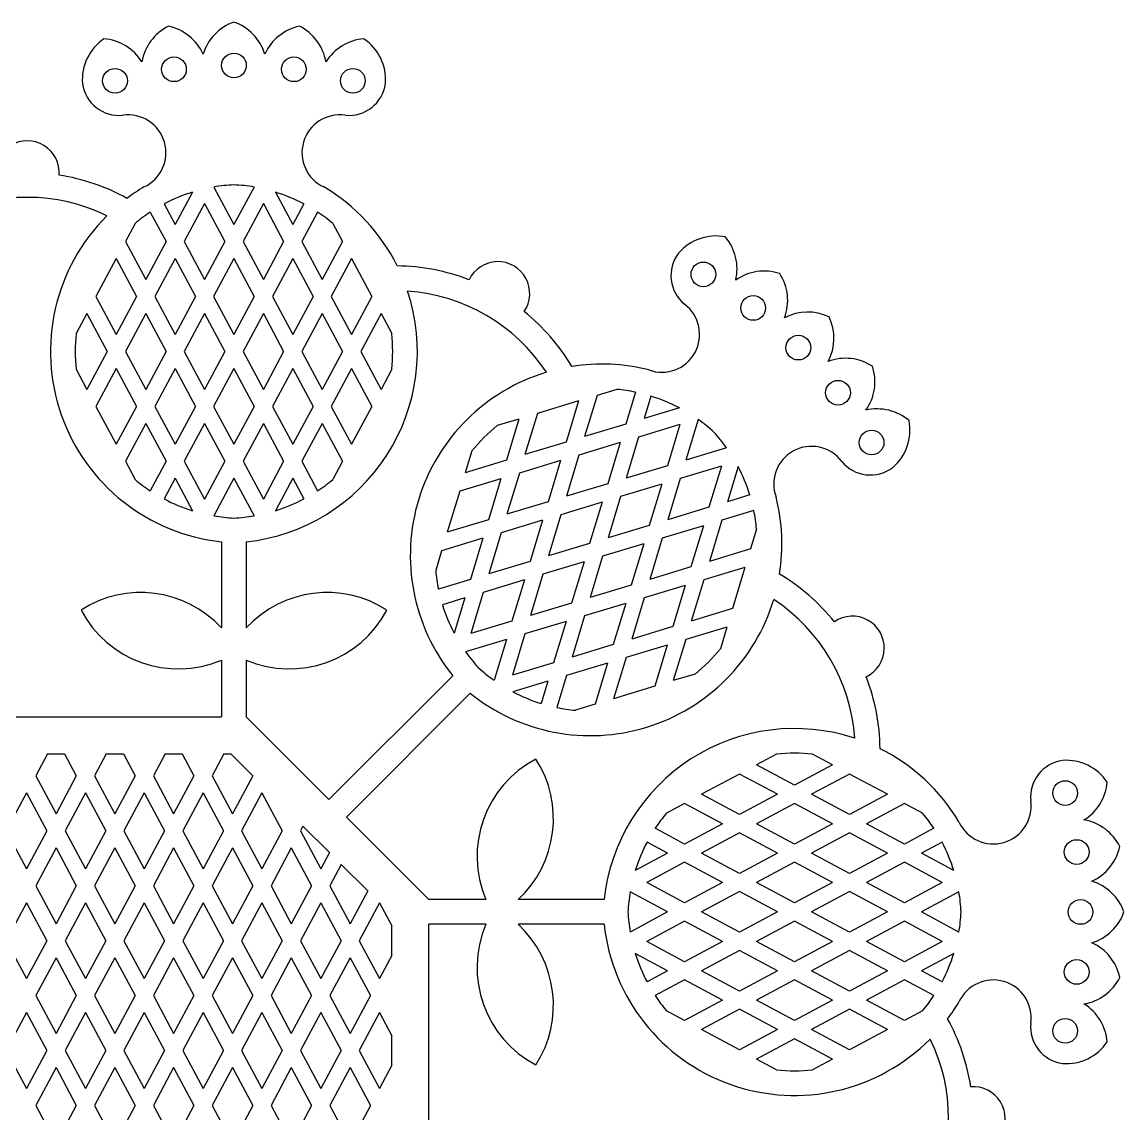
# Model space of a CAD drawing. Extents: x 130 to 830, y -237 to -14.
# Drawn here: x 251.7 to 340.9, y -108.1 to -19.7 of the extents above; entities that cross this region are included whole.
import ezdxf

# ---------------------------------------------------------------- set-up
doc = ezdxf.new("R2010")
doc.units = 0
doc.layers.get('0').update_dxf_attribs({"linetype": 'CONTINUOUS'})

msp = doc.modelspace()

# ---------------------------------------------------------------- linework, layer by layer
for p, q in [((265.500971, -33.479703), (264.096534, -36.10266)), ((267.233842, -33.064296), (268.860705, -36.10266)), ((270.487568, -33.064296), (268.860705, -36.10266)), ((272.220439, -33.479703), (273.624876, -36.10266)), ((263.202979, -34.433838), (264.096534, -36.10266)), ((266.47862, -34.407866), (264.833846, -37.47968)), ((266.47862, -34.407866), (268.123393, -37.47968)), ((271.242791, -34.407866), (269.598017, -37.47968)), ((271.242791, -34.407866), (272.887564, -37.47968)), ((274.518431, -34.433838), (273.624876, -36.10266)), ((262.082947, -35.096082), (263.359222, -37.47968)), ((275.638463, -35.096082), (274.362188, -37.47968)), ((260.859738, -36.004143), (260.069675, -37.47968)), ((276.861673, -36.004143), (277.651735, -37.47968)), ((260.069675, -37.47968), (261.714449, -40.551494)), ((263.359222, -37.47968), (261.714449, -40.551494)), ((264.833846, -37.47968), (266.47862, -40.551494)), ((268.123393, -37.47968), (266.47862, -40.551494)), ((269.598017, -37.47968), (271.242791, -40.551494)), ((272.887564, -37.47968), (271.242791, -40.551494)), ((274.362188, -37.47968), (276.006962, -40.551494)), ((277.651735, -37.47968), (276.006962, -40.551494)), ((259.332363, -38.8567), (257.68759, -41.928514)), ((259.332363, -38.8567), (260.977136, -41.928514)), ((264.096534, -38.8567), (262.451761, -41.928514)), ((264.096534, -38.8567), (265.741307, -41.928514)), ((268.860705, -38.8567), (267.215932, -41.928514)), ((268.860705, -38.8567), (270.505478, -41.928514)), ((273.624876, -38.8567), (271.980103, -41.928514)), ((273.624876, -38.8567), (275.269649, -41.928514)), ((278.389047, -38.8567), (276.744274, -41.928514)), ((278.389047, -38.8567), (280.03382, -41.928514)), ((257.68759, -41.928514), (259.332363, -45.000328)), ((260.977136, -41.928514), (259.332363, -45.000328)), ((262.451761, -41.928514), (264.096534, -45.000328)), ((265.741307, -41.928514), (264.096534, -45.000328)), ((267.215932, -41.928514), (268.860705, -45.000328)), ((270.505478, -41.928514), (268.860705, -45.000328)), ((271.980103, -41.928514), (273.624876, -45.000328)), ((275.269649, -41.928514), (273.624876, -45.000328)), ((276.744274, -41.928514), (278.389047, -45.000328)), ((280.03382, -41.928514), (278.389047, -45.000328)), ((256.950278, -43.305534), (256.080821, -44.92935)), ((256.950278, -43.305534), (258.595051, -46.377348)), ((261.714449, -43.305534), (260.069675, -46.377348)), ((261.714449, -43.305534), (263.359222, -46.377348)), ((266.47862, -43.305534), (264.833846, -46.377348)), ((266.47862, -43.305534), (268.123393, -46.377348)), ((271.242791, -43.305534), (269.598017, -46.377348)), ((271.242791, -43.305534), (272.887564, -46.377348)), ((276.006962, -43.305534), (274.362188, -46.377348)), ((276.006962, -43.305534), (277.651735, -46.377348)), ((280.771133, -43.305534), (279.126359, -46.377348)), ((280.771133, -43.305534), (281.640589, -44.92935)), ((258.595051, -46.377348), (256.950278, -49.449162)), ((260.069675, -46.377348), (261.714449, -49.449162)), ((263.359222, -46.377348), (261.714449, -49.449162)), ((264.833846, -46.377348), (266.47862, -49.449162)), ((268.123393, -46.377348), (266.47862, -49.449162)), ((269.598017, -46.377348), (271.242791, -49.449162)), ((272.887564, -46.377348), (271.242791, -49.449162)), ((274.362188, -46.377348), (276.006962, -49.449162)), ((277.651735, -46.377348), (276.006962, -49.449162)), ((279.126359, -46.377348), (280.771133, -49.449162)), ((256.080821, -47.825346), (256.950278, -49.449162)), ((259.332363, -47.754368), (257.68759, -50.826182)), ((259.332363, -47.754368), (260.977136, -50.826182)), ((264.096534, -47.754368), (262.451761, -50.826182)), ((264.096534, -47.754368), (265.741307, -50.826182)), ((268.860705, -47.754368), (267.215932, -50.826182)), ((268.860705, -47.754368), (270.505478, -50.826182)), ((273.624876, -47.754368), (271.980103, -50.826182)), ((273.624876, -47.754368), (275.269649, -50.826182)), ((278.389047, -47.754368), (276.744274, -50.826182)), ((278.389047, -47.754368), (280.03382, -50.826182)), ((281.640589, -47.825346), (280.771133, -49.449162)), ((298.265379, -49.93848), (297.256309, -53.27361)), ((299.867399, -49.453776), (298.265379, -49.93848)), ((301.374435, -49.676619), (300.591439, -52.26454)), ((257.68759, -50.826182), (259.332363, -53.897996)), ((260.977136, -50.826182), (259.332363, -53.897996)), ((262.451761, -50.826182), (264.096534, -53.897996)), ((265.741307, -50.826182), (264.096534, -53.897996)), ((267.215932, -50.826182), (268.860705, -53.897996)), ((270.505478, -50.826182), (268.860705, -53.897996)), ((271.980103, -50.826182), (273.624876, -53.897996)), ((275.269649, -50.826182), (273.624876, -53.897996)), ((276.744274, -50.826182), (278.389047, -53.897996)), ((280.03382, -50.826182), (278.389047, -53.897996)), ((296.77032, -50.390821), (293.435189, -51.399891)), ((296.77032, -50.390821), (295.76125, -53.725952)), ((302.634695, -50.000324), (302.086498, -51.812199)), ((293.435189, -51.399891), (292.426119, -54.735022)), ((304.934296, -50.950575), (302.086498, -51.812199)), ((261.714449, -52.203202), (260.069675, -55.275016)), ((261.714449, -52.203202), (263.359222, -55.275016)), ((266.47862, -52.203202), (264.833846, -55.275016)), ((266.47862, -52.203202), (268.123393, -55.275016)), ((271.242791, -52.203202), (269.598017, -55.275016)), ((271.242791, -52.203202), (272.887564, -55.275016)), ((276.006962, -52.203202), (274.362188, -55.275016)), ((276.006962, -52.203202), (277.651735, -55.275016)), ((291.940131, -51.852233), (290.177121, -52.385646)), ((291.940131, -51.852233), (290.93106, -55.187364)), ((300.591439, -52.26454), (297.256309, -53.27361)), ((304.969287, -52.298187), (301.634156, -53.307257)), ((304.969287, -52.298187), (303.960217, -55.633318)), ((306.453358, -51.882162), (305.455276, -55.180976)), ((301.634156, -53.307257), (300.625086, -56.642388)), ((288.129342, -54.433424), (287.59593, -56.196434)), ((295.76125, -53.725952), (292.426119, -54.735022)), ((300.139098, -53.759599), (296.803967, -54.768669)), ((300.139098, -53.759599), (299.130027, -57.09473)), ((308.75409, -54.182894), (305.455276, -55.180976)), ((260.069675, -55.275016), (260.859738, -56.750553)), ((263.359222, -55.275016), (262.082947, -57.658614)), ((264.833846, -55.275016), (266.47862, -58.34683)), ((268.123393, -55.275016), (266.47862, -58.34683)), ((269.598017, -55.275016), (271.242791, -58.34683)), ((272.887564, -55.275016), (271.242791, -58.34683)), ((274.362188, -55.275016), (275.638463, -57.658614)), ((277.651735, -55.275016), (276.861673, -56.750553)), ((290.93106, -55.187364), (287.59593, -56.196434)), ((295.308908, -55.221011), (291.973777, -56.230081)), ((295.308908, -55.221011), (294.299838, -58.556142)), ((296.803967, -54.768669), (295.794897, -58.1038)), ((303.960217, -55.633318), (300.625086, -56.642388)), ((308.338065, -55.666965), (305.002934, -56.676035)), ((308.338065, -55.666965), (307.328995, -59.002096)), ((309.685677, -55.701956), (308.824053, -58.549754)), ((264.096534, -56.652036), (263.202979, -58.320858)), ((264.096534, -56.652036), (265.500971, -59.274993)), ((268.860705, -56.652036), (267.233842, -59.6904)), ((268.860705, -56.652036), (270.487568, -59.6904)), ((273.624876, -56.652036), (272.220439, -59.274993)), ((273.624876, -56.652036), (274.518431, -58.320858)), ((290.478719, -56.682423), (287.143588, -57.691493)), ((290.478719, -56.682423), (289.469649, -60.017553)), ((291.973777, -56.230081), (290.964707, -59.565212)), ((299.130027, -57.09473), (295.794897, -58.1038)), ((305.002934, -56.676035), (303.993864, -60.011166)), ((287.143588, -57.691493), (286.134518, -61.026624)), ((303.507875, -57.128377), (300.172744, -58.137447)), ((303.507875, -57.128377), (302.498805, -60.463507)), ((310.635928, -58.001557), (308.824053, -58.549754)), ((294.299838, -58.556142), (290.964707, -59.565212)), ((298.677686, -58.589788), (295.342555, -59.598858)), ((298.677686, -58.589788), (297.668616, -61.924919)), ((300.172744, -58.137447), (299.163674, -61.472577)), ((295.342555, -59.598858), (294.333485, -62.933989)), ((307.328995, -59.002096), (303.993864, -60.011166)), ((310.959633, -59.261816), (308.371711, -60.044812)), ((289.469649, -60.017553), (286.134518, -61.026624)), ((293.847496, -60.0512), (290.512365, -61.06027)), ((293.847496, -60.0512), (292.838426, -63.386331)), ((302.498805, -60.463507), (299.163674, -61.472577)), ((306.876653, -60.497154), (303.541522, -61.506224)), ((306.876653, -60.497154), (305.867583, -63.832285)), ((308.371711, -60.044812), (307.362641, -63.379943)), ((289.017307, -61.512612), (285.682176, -62.521682)), ((289.017307, -61.512612), (288.008237, -64.847743)), ((290.512365, -61.06027), (289.503295, -64.395401)), ((303.541522, -61.506224), (302.532452, -64.841355)), ((311.182476, -60.768852), (310.697772, -62.370873)), ((267.860705, -61.795557), (267.860705, -68.769185)), ((269.860705, -61.795557), (269.860705, -68.769185)), ((297.668616, -61.924919), (294.333485, -62.933989)), ((302.046463, -61.958566), (298.711333, -62.967636)), ((302.046463, -61.958566), (301.037393, -65.293697)), ((310.697772, -62.370873), (307.362641, -63.379943)), ((285.682176, -62.521682), (285.197472, -64.123703)), ((298.711333, -62.967636), (297.702262, -66.302767)), ((292.838426, -63.386331), (289.503295, -64.395401)), ((297.216274, -63.419978), (293.881143, -64.429048)), ((297.216274, -63.419978), (296.207204, -66.755109)), ((305.867583, -63.832285), (302.532452, -64.841355)), ((310.24543, -63.865932), (306.9103, -64.875002)), ((310.24543, -63.865932), (309.23636, -67.201063)), ((288.008237, -64.847743), (285.420315, -65.630739)), ((292.386084, -64.88139), (289.050954, -65.89046)), ((292.386084, -64.88139), (291.377014, -68.216521)), ((293.881143, -64.429048), (292.872073, -67.764179)), ((306.9103, -64.875002), (305.90123, -68.210133)), ((289.050954, -65.89046), (288.041884, -69.225591)), ((301.037393, -65.293697), (297.702262, -66.302767)), ((305.415241, -65.327344), (302.08011, -66.336414)), ((305.415241, -65.327344), (304.406171, -68.662474)), ((287.555895, -66.342802), (285.744021, -66.890998)), ((287.555895, -66.342802), (286.694271, -69.1906)), ((296.207204, -66.755109), (292.872073, -67.764179)), ((300.585051, -66.788755), (297.249921, -67.797826)), ((300.585051, -66.788755), (299.575981, -70.123886)), ((302.08011, -66.336414), (301.07104, -69.671545)), ((297.249921, -67.797826), (296.240851, -71.132956)), ((309.23636, -67.201063), (305.90123, -68.210133)), ((291.377014, -68.216521), (288.041884, -69.225591)), ((295.754862, -68.250167), (292.419731, -69.259237)), ((295.754862, -68.250167), (294.745792, -71.585298)), ((304.406171, -68.662474), (301.07104, -69.671545)), ((308.784019, -68.696121), (305.448888, -69.705191)), ((308.784019, -68.696121), (308.250606, -70.459131)), ((292.419731, -69.259237), (291.410661, -72.594368)), ((290.924673, -69.711579), (287.625859, -70.709661)), ((290.924673, -69.711579), (289.92659, -73.010393)), ((299.575981, -70.123886), (296.240851, -71.132956)), ((303.953829, -70.157533), (300.618698, -71.166603)), ((303.953829, -70.157533), (302.944759, -73.492664)), ((305.448888, -69.705191), (304.439818, -73.040322)), ((267.860705, -71.373391), (267.860705, -75.97894)), ((269.860705, -71.373391), (269.860705, -75.979982)), ((300.618698, -71.166603), (299.609628, -74.501734)), ((294.745792, -71.585298), (291.410661, -72.594368)), ((299.12364, -71.618945), (295.788509, -72.628015)), ((299.12364, -71.618945), (298.11457, -74.954076)), ((286.580547, -72.641491), (276.551381, -82.670657)), ((294.29345, -73.080357), (291.445652, -73.941981)), ((294.29345, -73.080357), (293.745253, -74.892231)), ((295.788509, -72.628015), (295.005513, -75.215936)), ((306.202827, -72.50691), (304.439818, -73.040322)), ((287.994761, -74.055704), (277.965594, -84.084871)), ((302.944759, -73.492664), (299.609628, -74.501734)), ((298.11457, -74.954076), (296.512549, -75.43878)), ((236.394446, -75.97894), (267.860705, -75.97894)), ((269.860705, -75.979982), (276.551381, -82.670657)), ((253.75651, -78.97894), (252.806356, -80.753467)), ((253.75651, -78.97894), (255.14575, -78.97894)), ((255.14575, -78.97894), (256.095903, -80.753467)), ((258.520681, -78.97894), (257.570527, -80.753467)), ((258.520681, -78.97894), (259.909921, -78.97894)), ((259.909921, -78.97894), (260.860074, -80.753467)), ((263.284851, -78.97894), (262.334698, -80.753467)), ((263.284851, -78.97894), (264.674092, -78.97894)), ((264.674092, -78.97894), (265.624245, -80.753467)), ((268.049022, -78.97894), (267.098869, -80.753467)), ((268.049022, -78.97894), (268.617023, -78.97894)), ((268.617023, -78.97894), (270.389509, -80.751426)), ((312.810906, -78.995663), (311.18709, -79.865119)), ((317.330718, -79.865119), (315.706902, -78.995663)), ((314.258904, -81.509893), (311.18709, -79.865119)), ((317.330718, -79.865119), (314.258904, -81.509893)), ((252.806356, -80.753467), (254.45113, -83.825281)), ((256.095903, -80.753467), (254.45113, -83.825281)), ((257.570527, -80.753467), (259.215301, -83.825281)), ((260.860074, -80.753467), (259.215301, -83.825281)), ((262.334698, -80.753467), (263.979472, -83.825281)), ((265.624245, -80.753467), (263.979472, -83.825281)), ((267.098869, -80.753467), (268.743643, -83.825281)), ((270.389509, -80.751426), (268.743643, -83.825281)), ((309.81007, -80.602431), (306.738256, -82.247205)), ((312.881884, -82.247205), (309.81007, -80.602431)), ((318.707738, -80.602431), (315.635924, -82.247205)), ((321.779552, -82.247205), (318.707738, -80.602431)), ((252.069044, -82.130487), (250.424271, -85.202301)), ((252.069044, -82.130487), (253.713817, -85.202301)), ((256.833215, -82.130487), (255.188442, -85.202301)), ((256.833215, -82.130487), (258.477988, -85.202301)), ((261.597386, -82.130487), (259.952613, -85.202301)), ((261.597386, -82.130487), (263.242159, -85.202301)), ((266.361557, -82.130487), (264.716784, -85.202301)), ((266.361557, -82.130487), (268.00633, -85.202301)), ((271.125728, -82.130487), (269.480955, -85.202301)), ((271.125728, -82.130487), (272.770501, -85.202301)), ((305.361236, -82.984517), (303.885699, -83.774579)), ((308.43305, -84.62929), (305.361236, -82.984517)), ((309.81007, -83.891978), (306.738256, -82.247205)), ((312.881884, -82.247205), (309.81007, -83.891978)), ((314.258904, -82.984517), (311.18709, -84.62929)), ((317.330718, -84.62929), (314.258904, -82.984517)), ((318.707738, -83.891978), (315.635924, -82.247205)), ((321.779552, -82.247205), (318.707738, -83.891978)), ((323.156572, -82.984517), (320.084758, -84.62929)), ((324.632109, -83.774579), (323.156572, -82.984517)), ((284.65627, -90.775547), (277.965594, -84.084871)), ((308.43305, -84.62929), (305.361236, -86.274063)), ((314.258904, -86.274063), (311.18709, -84.62929)), ((317.330718, -84.62929), (314.258904, -86.274063)), ((323.156572, -86.274063), (320.084758, -84.62929)), ((250.424271, -85.202301), (252.069044, -88.274115)), ((253.713817, -85.202301), (252.069044, -88.274115)), ((255.188442, -85.202301), (256.833215, -88.274115)), ((258.477988, -85.202301), (256.833215, -88.274115)), ((259.952613, -85.202301), (261.597386, -88.274115)), ((263.242159, -85.202301), (261.597386, -88.274115)), ((264.716784, -85.202301), (266.361557, -88.274115)), ((268.00633, -85.202301), (266.361557, -88.274115)), ((269.480955, -85.202301), (271.125728, -88.274115)), ((272.770501, -85.202301), (271.125728, -88.274115)), ((274.452705, -84.814622), (274.245126, -85.202301)), ((274.245126, -85.202301), (275.889899, -88.274115)), ((274.452705, -84.814622), (276.595117, -86.957034)), ((305.361236, -86.274063), (302.977637, -84.997789)), ((309.81007, -85.366602), (306.738256, -87.011376)), ((312.881884, -87.011376), (309.81007, -85.366602)), ((318.707738, -85.366602), (315.635924, -87.011376)), ((321.779552, -87.011376), (318.707738, -85.366602)), ((325.54017, -84.997789), (323.156572, -86.274063)), ((303.984216, -87.011376), (302.315393, -86.117821)), ((326.202414, -86.117821), (324.533592, -87.011376)), ((254.45113, -86.579321), (252.806356, -89.651135)), ((254.45113, -86.579321), (256.095903, -89.651135)), ((259.215301, -86.579321), (257.570527, -89.651135)), ((259.215301, -86.579321), (260.860074, -89.651135)), ((263.979472, -86.579321), (262.334698, -89.651135)), ((263.979472, -86.579321), (265.624245, -89.651135)), ((268.743643, -86.579321), (267.098869, -89.651135)), ((268.743643, -86.579321), (270.388416, -89.651135)), ((273.507814, -86.579321), (271.86304, -89.651135)), ((273.507814, -86.579321), (275.152587, -89.651135)), ((276.595117, -86.957034), (275.889899, -88.274115)), ((303.984216, -87.011376), (301.361258, -88.415813)), ((309.81007, -88.656149), (306.738256, -87.011376)), ((312.881884, -87.011376), (309.81007, -88.656149)), ((318.707738, -88.656149), (315.635924, -87.011376)), ((321.779552, -87.011376), (318.707738, -88.656149)), ((327.156549, -88.415813), (324.533592, -87.011376)), ((277.555509, -87.917426), (276.627211, -89.651135)), ((277.555509, -87.917426), (279.697921, -90.059838)), ((305.361236, -87.748688), (302.289422, -89.393461)), ((308.43305, -89.393461), (305.361236, -87.748688)), ((314.258904, -87.748688), (311.18709, -89.393461)), ((317.330718, -89.393461), (314.258904, -87.748688)), ((323.156572, -87.748688), (320.084758, -89.393461)), ((326.228386, -89.393461), (323.156572, -87.748688)), ((252.806356, -89.651135), (254.45113, -92.722948)), ((256.095903, -89.651135), (254.45113, -92.722948)), ((257.570527, -89.651135), (259.215301, -92.722948)), ((260.860074, -89.651135), (259.215301, -92.722948)), ((262.334698, -89.651135), (263.979472, -92.722948)), ((265.624245, -89.651135), (263.979472, -92.722948)), ((267.098869, -89.651135), (268.743643, -92.722948)), ((270.388416, -89.651135), (268.743643, -92.722948)), ((271.86304, -89.651135), (273.507814, -92.722948)), ((275.152587, -89.651135), (273.507814, -92.722948)), ((276.627211, -89.651135), (278.271984, -92.722948)), ((279.697921, -90.059838), (278.271984, -92.722948)), ((305.361236, -91.038234), (302.289422, -89.393461)), ((308.43305, -89.393461), (305.361236, -91.038234)), ((314.258904, -91.038234), (311.18709, -89.393461)), ((317.330718, -89.393461), (314.258904, -91.038234)), ((323.156572, -91.038234), (320.084758, -89.393461)), ((326.228386, -89.393461), (323.156572, -91.038234)), ((289.262861, -90.775547), (284.65627, -90.775547)), ((298.840695, -90.775547), (291.867067, -90.775547)), ((303.984216, -91.775547), (300.945851, -90.148684)), ((309.81007, -90.130773), (306.738256, -91.775547)), ((312.881884, -91.775547), (309.81007, -90.130773)), ((318.707738, -90.130773), (315.635924, -91.775547)), ((321.779552, -91.775547), (318.707738, -90.130773)), ((327.571956, -90.148684), (324.533592, -91.775547)), ((252.069044, -91.028155), (250.424271, -94.099969)), ((252.069044, -91.028155), (253.713817, -94.099969)), ((256.833215, -91.028155), (255.188442, -94.099969)), ((256.833215, -91.028155), (258.477988, -94.099969)), ((261.597386, -91.028155), (259.952613, -94.099969)), ((261.597386, -91.028155), (263.242159, -94.099969)), ((266.361557, -91.028155), (264.716784, -94.099969)), ((266.361557, -91.028155), (268.00633, -94.099969)), ((271.125728, -91.028155), (269.480955, -94.099969)), ((271.125728, -91.028155), (272.770501, -94.099969)), ((275.889899, -91.028155), (274.245126, -94.099969)), ((275.889899, -91.028155), (277.534672, -94.099969)), ((280.65407, -91.028155), (279.009297, -94.099969)), ((280.65407, -91.028155), (281.657312, -92.90183)), ((303.984216, -91.775547), (300.945851, -93.40241)), ((309.81007, -93.42032), (306.738256, -91.775547)), ((312.881884, -91.775547), (309.81007, -93.42032)), ((318.707738, -93.42032), (315.635924, -91.775547)), ((321.779552, -91.775547), (318.707738, -93.42032)), ((327.571956, -93.40241), (324.533592, -91.775547)), ((284.657312, -124.241806), (284.657312, -92.775547)), ((289.262861, -92.775547), (284.657312, -92.775547)), ((298.840695, -92.775547), (291.867067, -92.775547)), ((305.361236, -92.512859), (302.289422, -94.157632)), ((308.43305, -94.157632), (305.361236, -92.512859)), ((314.258904, -92.512859), (311.18709, -94.157632)), ((317.330718, -94.157632), (314.258904, -92.512859)), ((323.156572, -92.512859), (320.084758, -94.157632)), ((326.228386, -94.157632), (323.156572, -92.512859)), ((281.657312, -95.298107), (281.657312, -92.90183)), ((250.424271, -94.099969), (252.069044, -97.171782)), ((253.713817, -94.099969), (252.069044, -97.171782)), ((255.188442, -94.099969), (256.833215, -97.171782)), ((258.477988, -94.099969), (256.833215, -97.171782)), ((259.952613, -94.099969), (261.597386, -97.171782)), ((263.242159, -94.099969), (261.597386, -97.171782)), ((264.716784, -94.099969), (266.361557, -97.171782)), ((268.00633, -94.099969), (266.361557, -97.171782)), ((269.480955, -94.099969), (271.125728, -97.171782)), ((272.770501, -94.099969), (271.125728, -97.171782)), ((274.245126, -94.099969), (275.889899, -97.171782)), ((277.534672, -94.099969), (275.889899, -97.171782)), ((279.009297, -94.099969), (280.65407, -97.171782)), ((305.361236, -95.802405), (302.289422, -94.157632)), ((308.43305, -94.157632), (305.361236, -95.802405)), ((314.258904, -95.802405), (311.18709, -94.157632)), ((317.330718, -94.157632), (314.258904, -95.802405)), ((323.156572, -95.802405), (320.084758, -94.157632)), ((326.228386, -94.157632), (323.156572, -95.802405)), ((254.45113, -95.476989), (252.806356, -98.548802)), ((254.45113, -95.476989), (256.095903, -98.548802)), ((259.215301, -95.476989), (257.570527, -98.548802)), ((259.215301, -95.476989), (260.860074, -98.548802)), ((263.979472, -95.476989), (262.334698, -98.548802)), ((263.979472, -95.476989), (265.624245, -98.548802)), ((268.743643, -95.476989), (267.098869, -98.548802)), ((268.743643, -95.476989), (270.388416, -98.548802)), ((273.507814, -95.476989), (271.86304, -98.548802)), ((273.507814, -95.476989), (275.152587, -98.548802)), ((278.271984, -95.476989), (276.627211, -98.548802)), ((278.271984, -95.476989), (279.916758, -98.548802)), ((281.657312, -95.298107), (280.65407, -97.171782)), ((303.984216, -96.539718), (301.361258, -95.13528)), ((309.81007, -94.894944), (306.738256, -96.539718)), ((312.881884, -96.539718), (309.81007, -94.894944)), ((318.707738, -94.894944), (315.635924, -96.539718)), ((321.779552, -96.539718), (318.707738, -94.894944)), ((327.156549, -95.13528), (324.533592, -96.539718)), ((303.984216, -96.539718), (302.315393, -97.433273)), ((309.81007, -98.184491), (306.738256, -96.539718)), ((312.881884, -96.539718), (309.81007, -98.184491)), ((318.707738, -98.184491), (315.635924, -96.539718)), ((321.779552, -96.539718), (318.707738, -98.184491)), ((326.202414, -97.433273), (324.533592, -96.539718)), ((305.361236, -97.27703), (302.977637, -98.553305)), ((308.43305, -98.921803), (305.361236, -97.27703)), ((314.258904, -97.27703), (311.18709, -98.921803)), ((317.330718, -98.921803), (314.258904, -97.27703)), ((323.156572, -97.27703), (320.084758, -98.921803)), ((325.54017, -98.553305), (323.156572, -97.27703)), ((252.806356, -98.548802), (254.45113, -101.620616)), ((256.095903, -98.548802), (254.45113, -101.620616)), ((257.570527, -98.548802), (259.215301, -101.620616)), ((260.860074, -98.548802), (259.215301, -101.620616)), ((262.334698, -98.548802), (263.979472, -101.620616)), ((265.624245, -98.548802), (263.979472, -101.620616)), ((267.098869, -98.548802), (268.743643, -101.620616)), ((270.388416, -98.548802), (268.743643, -101.620616)), ((271.86304, -98.548802), (273.507814, -101.620616)), ((275.152587, -98.548802), (273.507814, -101.620616)), ((276.627211, -98.548802), (278.271984, -101.620616)), ((279.916758, -98.548802), (278.271984, -101.620616)), ((308.43305, -98.921803), (305.361236, -100.566576)), ((314.258904, -100.566576), (311.18709, -98.921803)), ((317.330718, -98.921803), (314.258904, -100.566576)), ((323.156572, -100.566576), (320.084758, -98.921803)), ((252.069044, -99.925822), (250.424271, -102.997636)), ((252.069044, -99.925822), (253.713817, -102.997636)), ((256.833215, -99.925822), (255.188442, -102.997636)), ((256.833215, -99.925822), (258.477988, -102.997636)), ((261.597386, -99.925822), (259.952613, -102.997636)), ((261.597386, -99.925822), (263.242159, -102.997636)), ((266.361557, -99.925822), (264.716784, -102.997636)), ((266.361557, -99.925822), (268.00633, -102.997636)), ((271.125728, -99.925822), (269.480955, -102.997636)), ((271.125728, -99.925822), (272.770501, -102.997636)), ((275.889899, -99.925822), (274.245126, -102.997636)), ((275.889899, -99.925822), (277.534672, -102.997636)), ((280.65407, -99.925822), (279.009297, -102.997636)), ((280.65407, -99.925822), (281.657312, -101.799498)), ((305.361236, -100.566576), (303.885699, -99.776514)), ((309.81007, -99.659115), (306.738256, -101.303889)), ((312.881884, -101.303889), (309.81007, -99.659115)), ((318.707738, -99.659115), (315.635924, -101.303889)), ((321.779552, -101.303889), (318.707738, -99.659115)), ((324.632109, -99.776514), (323.156572, -100.566576)), ((309.81007, -102.948662), (306.738256, -101.303889)), ((312.881884, -101.303889), (309.81007, -102.948662)), ((318.707738, -102.948662), (315.635924, -101.303889)), ((321.779552, -101.303889), (318.707738, -102.948662)), ((281.657312, -104.195775), (281.657312, -101.799498)), ((314.258904, -102.041201), (311.18709, -103.685974)), ((317.330718, -103.685974), (314.258904, -102.041201)), ((250.424271, -102.997636), (252.069044, -106.06945)), ((253.713817, -102.997636), (252.069044, -106.06945)), ((255.188442, -102.997636), (256.833215, -106.06945)), ((258.477988, -102.997636), (256.833215, -106.06945)), ((259.952613, -102.997636), (261.597386, -106.06945)), ((263.242159, -102.997636), (261.597386, -106.06945)), ((264.716784, -102.997636), (266.361557, -106.06945)), ((268.00633, -102.997636), (266.361557, -106.06945)), ((269.480955, -102.997636), (271.125728, -106.06945)), ((272.770501, -102.997636), (271.125728, -106.06945)), ((274.245126, -102.997636), (275.889899, -106.06945)), ((277.534672, -102.997636), (275.889899, -106.06945)), ((279.009297, -102.997636), (280.65407, -106.06945)), ((254.45113, -104.374656), (252.806356, -107.44647)), ((254.45113, -104.374656), (256.095903, -107.44647)), ((259.215301, -104.374656), (257.570527, -107.44647)), ((259.215301, -104.374656), (260.860074, -107.44647)), ((263.979472, -104.374656), (262.334698, -107.44647)), ((263.979472, -104.374656), (265.624245, -107.44647)), ((268.743643, -104.374656), (267.098869, -107.44647)), ((268.743643, -104.374656), (270.388416, -107.44647)), ((273.507814, -104.374656), (271.86304, -107.44647)), ((273.507814, -104.374656), (275.152587, -107.44647)), ((278.271984, -104.374656), (276.627211, -107.44647)), ((278.271984, -104.374656), (279.916758, -107.44647)), ((281.657312, -104.195775), (280.65407, -106.06945)), ((312.810906, -104.555431), (311.18709, -103.685974)), ((317.330718, -103.685974), (315.706902, -104.555431)), ((252.806356, -107.44647), (254.45113, -110.518284)), ((256.095903, -107.44647), (254.45113, -110.518284)), ((257.570527, -107.44647), (259.215301, -110.518284)), ((260.860074, -107.44647), (259.215301, -110.518284)), ((262.334698, -107.44647), (263.979472, -110.518284)), ((265.624245, -107.44647), (263.979472, -110.518284)), ((267.098869, -107.44647), (268.743643, -110.518284)), ((270.388416, -107.44647), (268.743643, -110.518284)), ((271.86304, -107.44647), (273.507814, -110.518284)), ((275.152587, -107.44647), (273.507814, -110.518284)), ((276.627211, -107.44647), (278.271984, -110.518284)), ((279.916758, -107.44647), (278.271984, -110.518284))]:
    msp.add_line(p, q)
for centre in [(268.860705, -23.216267), (264.00492, -23.528018), (273.71649, -23.528018), (259.228867, -24.458155), (278.492543, -24.458155), (306.878446, -40.136329), (310.913332, -42.855803), (314.567332, -46.06892), (317.780449, -49.72292), (320.499923, -53.757805), (336.178097, -82.143708), (337.108234, -86.919762), (337.419985, -91.775547), (337.108234, -96.631332), (336.178097, -101.407385)]:
    msp.add_circle(centre, 1)
for centre, radius, start, end in [((265.363279, -23.620066), 4.011398, 116.792461, 170.166076), ((262.714335, -23.96161), 4.011398, 24.527802, 77.901417), ((270.196141, -23.481262), 4.011398, 109.445522, 162.819137), ((267.525269, -23.481262), 4.011398, 17.180863, 70.554478), ((275.007076, -23.96161), 4.011398, 102.098583, 155.472198), ((272.358131, -23.620066), 4.011398, 9.833924, 63.207539), ((260.587845, -24.375744), 4.011398, 124.139399, 184.271467), ((258.004324, -25.053223), 4.011398, 31.874741, 85.248356), ((279.717087, -25.053223), 4.011398, 94.751644, 148.125259), ((277.133566, -24.375744), 4.011398, 355.728533, 55.860601), ((259.565862, -24.257599), 3.007082, 187.900503, 275.669844), ((278.155548, -24.257599), 3.007082, 264.330156, 352.099497), ((260.292186, -30.278617), 3.058914, 294.687425, 98.066541), ((277.429225, -30.278617), 3.058914, 81.933459, 245.312575), ((252.127575, -31.898979), 2.583255, 355.567896, 184.432104), ((252.127575, -48.613089), 16.71411, 61.123574, 81.135792), ((269.509046, -46.377348), 13.506069, 92.751463, 99.698168), ((268.212365, -46.377348), 13.506069, 80.301832, 87.248537), ((252.127575, -48.613089), 14.71411, 64.02441, 115.97559), ((269.509046, -46.377348), 15.506069, 120.797756, 126.898608), ((269.509046, -46.377348), 13.506069, 107.263162, 117.833652), ((268.212365, -46.377348), 13.506069, 62.166348, 72.736838), ((268.212365, -46.377348), 15.506069, 26.533759, 59.202244), ((269.509046, -46.377348), 15.506069, 134.856042, 263.897762), ((269.509046, -46.377348), 13.506069, 123.355638, 129.82177), ((268.212365, -46.377348), 13.506069, 50.17823, 56.644362), ((307.897662, -41.038998), 4.011398, 79.139399, 139.271467), ((305.591787, -39.691223), 4.011398, 346.874741, 40.248356), ((290.234146, -41.688369), 2.583255, 325.567896, 154.432104), ((307.258552, -40.232806), 3.007082, 142.900503, 230.669844), ((281.877091, -56.163213), 16.71411, 68.864208, 89.286587), ((311.808749, -43.881396), 4.011398, 71.792461, 125.166076), ((309.694154, -42.249817), 4.011398, 339.527802, 32.901417), ((268.212365, -46.377348), 15.506069, 276.102238, 18.385467), ((281.877091, -56.163213), 14.71411, 33.40484, 85.90847), ((303.514638, -45.003897), 3.058914, 249.687425, 53.066541), ((281.877091, -56.163213), 16.71411, 30.862265, 51.135792), ((315.324248, -47.200596), 4.011398, 64.445522, 117.819137), ((313.435656, -45.312004), 4.011398, 332.180863, 25.554478), ((269.509046, -46.377348), 13.506069, 173.845438, 186.154562), ((268.212365, -46.377348), 13.506069, 353.845438, 6.154562), ((318.386435, -50.942097), 4.011398, 57.098583, 110.472198), ((298.64842, -62.904724), 15.506069, 106.82402, 218.897762), ((298.64842, -62.904724), 15.506069, 75.797756, 98.993281), ((316.754856, -48.827503), 4.011398, 324.833924, 18.207539), ((298.64842, -62.904724), 13.506069, 78.355638, 84.82177), ((298.64842, -62.904724), 13.506069, 62.263162, 72.833652), ((320.945029, -55.044465), 4.011398, 49.751644, 103.125259), ((298.64842, -62.904724), 13.506069, 128.845438, 141.154562), ((298.64842, -62.904724), 13.506069, 47.751463, 54.698168), ((319.597253, -52.73859), 4.011398, 310.728533, 10.860601), ((297.731528, -61.987832), 13.506069, 35.301832, 42.248537), ((315.632354, -57.121614), 3.058914, 36.933459, 200.312575), ((320.403446, -53.3777), 3.007082, 219.330156, 307.099497), ((297.731528, -61.987832), 13.506069, 17.166348, 27.736838), ((269.509046, -46.377348), 13.506069, 230.17823, 236.644362), ((268.212365, -46.377348), 13.506069, 303.355638, 309.82177), ((269.509046, -46.377348), 13.506069, 242.166348, 252.736838), ((268.212365, -46.377348), 13.506069, 287.263162, 297.833652), ((297.731528, -61.987832), 15.506069, 351.006719, 14.202244), ((269.509046, -46.377348), 13.506069, 260.301832, 267.248537), ((268.212365, -46.377348), 13.506069, 272.751463, 279.698168), ((297.731528, -61.987832), 13.506069, 5.17823, 11.644362), ((298.64842, -62.904724), 13.506069, 185.17823, 191.644362), ((304.473039, -78.759161), 16.71411, 38.864208, 59.137735), ((261.309413, -74.818423), 8.91699, 42.718318, 122.821255), ((276.411998, -74.818423), 8.91699, 57.178745, 137.281682), ((298.64842, -62.904724), 13.506069, 197.166348, 207.736838), ((297.731528, -61.987832), 15.506069, 231.102238, 343.17598), ((304.473039, -78.759161), 14.71411, 4.09153, 56.59516), ((264.365946, -63.169771), 8.91699, 207.773528, 293.074107), ((273.355464, -63.169771), 8.91699, 246.925893, 332.226472), ((318.947883, -70.402106), 2.583255, 295.567896, 124.432104), ((297.731528, -61.987832), 13.506069, 308.845438, 321.154562), ((298.64842, -62.904724), 13.506069, 215.301832, 222.248537), ((297.731528, -61.987832), 13.506069, 227.751463, 234.698168), ((304.473039, -78.759161), 16.71411, 0.713413, 21.135792), ((297.731528, -61.987832), 13.506069, 242.263162, 252.833652), ((297.731528, -61.987832), 13.506069, 258.355638, 264.82177), ((314.258904, -92.423887), 15.506069, 71.614533, 173.897762), ((297.466481, -87.280787), 8.91699, 117.773528, 203.074107), ((285.817829, -84.224254), 8.91699, 312.718318, 32.821255), ((314.258904, -92.423887), 13.506069, 83.845438, 96.154562), ((314.258904, -92.423887), 15.506069, 30.797756, 63.466241), ((336.378653, -82.480703), 3.007082, 97.900503, 185.669844), ((336.260508, -83.502686), 4.011398, 34.139399, 94.271467), ((335.583029, -80.919165), 4.011398, 301.874741, 355.248356), ((330.357635, -83.207027), 3.058914, 204.687425, 8.066541), ((314.258904, -92.423887), 13.506069, 140.17823, 146.644362), ((314.258904, -92.423887), 13.506069, 33.355638, 39.82177), ((337.016186, -88.278121), 4.011398, 26.792461, 80.166076), ((314.258904, -92.423887), 13.506069, 152.166348, 162.736838), ((314.258904, -92.423887), 13.506069, 17.263162, 27.833652), ((336.674642, -85.629176), 4.011398, 294.527802, 347.901417), ((337.15499, -93.110983), 4.011398, 19.445522, 72.819137), ((314.258904, -92.423887), 13.506069, 170.301832, 177.248537), ((314.258904, -92.423887), 13.506069, 2.751463, 9.698168), ((314.258904, -91.127206), 13.506069, 182.751463, 189.698168), ((314.258904, -91.127206), 13.506069, 350.301832, 357.248537), ((337.15499, -90.440111), 4.011398, 287.180863, 340.554478), ((297.466481, -96.270306), 8.91699, 156.925893, 242.226472), ((285.817829, -99.326839), 8.91699, 327.178745, 47.281682), ((314.258904, -91.127206), 15.506069, 186.102238, 315.143958), ((336.674642, -97.921917), 4.011398, 12.098583, 65.472198), ((314.258904, -91.127206), 13.506069, 197.263162, 207.833652), ((314.258904, -91.127206), 13.506069, 332.166348, 342.736838), ((337.016186, -95.272973), 4.011398, 279.833924, 333.207539), ((330.357635, -100.344066), 3.058914, 351.933459, 155.312575), ((314.258904, -91.127206), 13.506069, 213.355638, 219.82177), ((314.258904, -91.127206), 13.506069, 320.17823, 326.644362), ((314.258904, -91.127206), 15.506069, 323.101392, 329.202244), ((335.583029, -102.631928), 4.011398, 4.751644, 58.125259), ((312.023163, -108.508676), 16.71411, 8.864208, 28.876426), ((336.378653, -101.07039), 3.007082, 174.330156, 262.099497), ((312.023163, -108.508676), 14.71411, 334.02441, 25.97559), ((336.260508, -100.048407), 4.011398, 265.728533, 325.860601), ((314.258904, -91.127206), 13.506069, 263.845438, 276.154562), ((328.737273, -108.508676), 2.583255, 265.567896, 94.432104)]:
    msp.add_arc(centre, radius, start, end)

doc.saveas('drawing.dxf')
